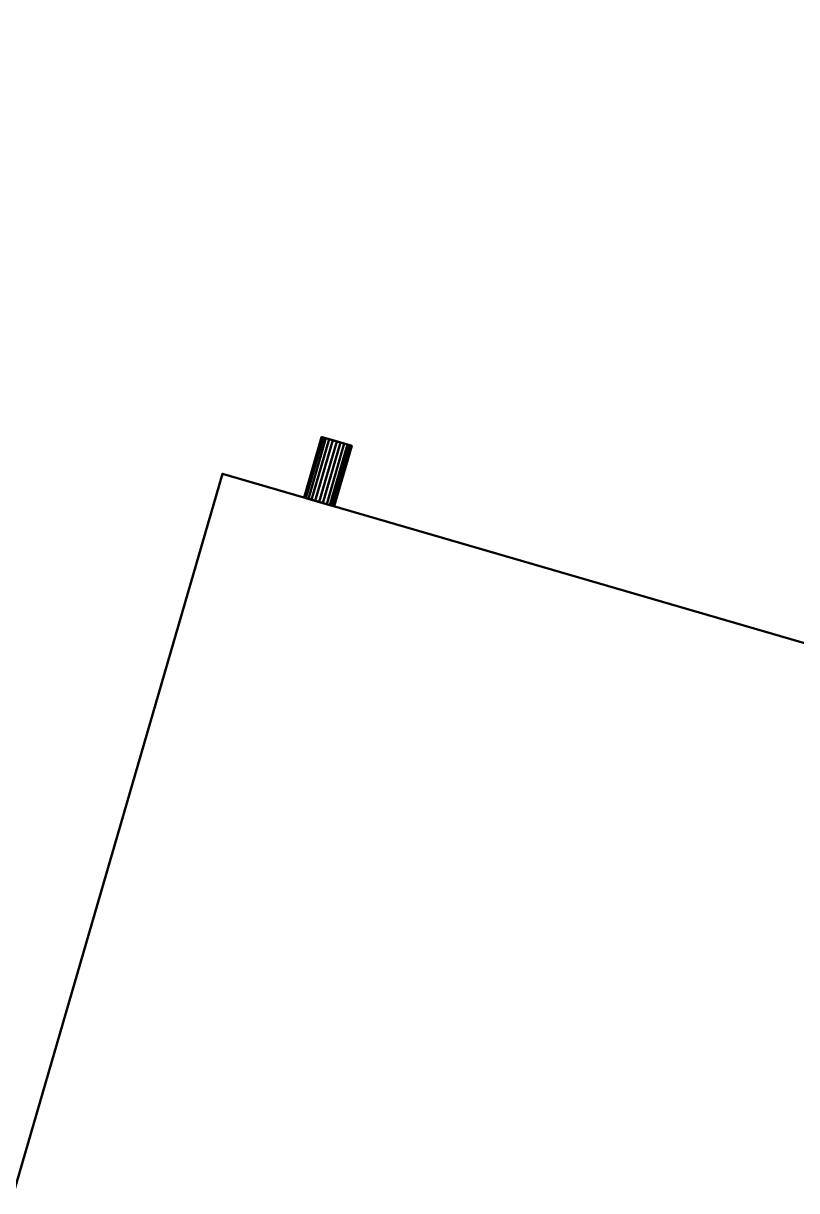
# Model space of a CAD drawing. Header units: inches. Extents: x -1654 to 1344, y -1538 to 36.
# Drawn here: x 632.99 to 645.27, y -605.03 to -586.5 of the extents above; entities that cross this region are included whole.
import ezdxf

# ---------------------------------------------------------------- set-up
doc = ezdxf.new("R2010")
doc.units = ezdxf.units.IN
doc.header["$MEASUREMENT"] = 0
for name, color, linetype, lineweight in [('M-EQPT', 2, 'Continuous', 50), ('M-HVAC-DUCT-RA', 1, 'Continuous', 50), ('M-HVAC-DUCT-SA', 1, 'Continuous', 50)]:
    doc.layers.add(name, color=color, linetype=linetype, lineweight=lineweight)

# ---------------------------------------------------------------- blocks, each defined once
blk = doc.blocks.new('Heat Pump - Horizontal - Water Source - Heat Pump 2 Ton Horizontal-844838-_3D_')
at = {"layer": 'M-EQPT'}
mesh = blk.add_polyface(dxfattribs=at)
corners = [(21.551, -11.199, 8.65), (21.551, 11.199, 8.65), (-21.551, 11.199, 8.65), (-21.551, -11.199, 8.65)]
mesh.append_faces([[corners[k] for k in face] for face in [(2, 3, 0, 1)]])
mesh = blk.add_polyface(dxfattribs=at)
corners = [(21.551, -11.199, -8.65), (-21.551, -11.199, -8.65), (-21.551, 11.199, -8.65), (21.551, 11.199, -8.65)]
mesh.append_faces([[corners[k] for k in face] for face in [(2, 3, 0, 1)]])
mesh = blk.add_polyface(dxfattribs=at)
corners = [(-21.551, 11.199, 8.65), (21.551, 11.199, 8.65), (21.551, 11.199, -8.65), (-21.551, 11.199, -8.65)]
mesh.append_faces([[corners[k] for k in face] for face in [(0, 1, 2, 3)]])
mesh = blk.add_polyface(dxfattribs=at)
corners = [(21.551, 11.199, 8.65), (21.551, -11.199, 8.65), (21.551, -11.199, -8.65), (21.551, 11.199, -8.65)]
mesh.append_faces([[corners[k] for k in face] for face in [(0, 1, 2, 3)]])
mesh = blk.add_polyface(dxfattribs=at)
corners = [(21.551, 9.349, 7.35), (21.551, 9.358, 7.414), (21.551, 9.383, 7.475), (21.551, 9.422, 7.526), (21.551, 9.474, 7.566), (21.551, 9.535, 7.591), (21.551, 9.599, 7.6), (21.551, 9.664, 7.591), (21.551, 9.724, 7.566), (21.551, 9.776, 7.526), (21.551, 9.816, 7.475), (21.551, 9.841, 7.414), (21.551, 9.849, 7.35), (21.551, 9.841, 7.285), (21.551, 9.816, 7.225), (21.551, 9.776, 7.173), (21.551, 9.724, 7.133), (21.551, 9.664, 7.108), (21.551, 9.599, 7.1), (21.551, 9.535, 7.108), (21.551, 9.474, 7.133), (21.551, 9.422, 7.173), (21.551, 9.383, 7.225), (21.551, 9.358, 7.285)]
mesh.append_faces([[corners[k] for k in face] for face in [(13, 10, 11, 12), (16, 14, 15), (22, 20, 21), (20, 18, 19)]], dxfattribs={"vtx0": -1})
mesh.append_faces([[corners[k] for k in face] for face in [(3, 13, 20, 22)]], dxfattribs={"vtx0": -1, "vtx1": -1, "vtx2": -1, "vtx3": -1})
mesh.append_faces([[corners[k] for k in face] for face in [(8, 13, 3, 4)]], dxfattribs={"vtx0": -1, "vtx1": -1, "vtx3": -1})
mesh.append_faces([[corners[k] for k in face] for face in [(20, 16, 17, 18)]], dxfattribs={"vtx0": -1, "vtx3": -1})
mesh.append_faces([[corners[k] for k in face] for face in [(4, 5, 8), (23, 0, 3, 22)]], dxfattribs={"vtx1": -1, "vtx2": -1})
mesh.append_faces([[corners[k] for k in face] for face in [(13, 14, 16, 20)]], dxfattribs={"vtx1": -1, "vtx2": -1, "vtx3": -1})
mesh.append_faces([[corners[k] for k in face] for face in [(1, 2, 3, 0)]], dxfattribs={"vtx2": -1})
mesh.append_faces([[corners[k] for k in face] for face in [(8, 9, 10, 13)]], dxfattribs={"vtx2": -1, "vtx3": -1})
mesh.append_faces([[corners[k] for k in face] for face in [(5, 6, 7, 8)]], dxfattribs={"vtx3": -1})
mesh = blk.add_polyface(dxfattribs=at)
corners = [(22.551, 9.849, 7.35), (22.551, 9.841, 7.285), (22.551, 9.816, 7.225), (22.551, 9.776, 7.173), (22.551, 9.724, 7.133), (22.551, 9.664, 7.108), (22.551, 9.599, 7.1), (22.551, 9.535, 7.108), (22.551, 9.474, 7.133), (22.551, 9.422, 7.173), (22.551, 9.383, 7.225), (22.551, 9.358, 7.285), (22.551, 9.349, 7.35), (21.551, 9.349, 7.35), (21.551, 9.358, 7.285), (21.551, 9.383, 7.225), (21.551, 9.422, 7.173), (21.551, 9.474, 7.133), (21.551, 9.535, 7.108), (21.551, 9.599, 7.1), (21.551, 9.664, 7.108), (21.551, 9.724, 7.133), (21.551, 9.776, 7.173), (21.551, 9.816, 7.225), (21.551, 9.841, 7.285), (21.551, 9.849, 7.35)]
mesh.append_faces([[corners[k] for k in face] for face in [(13, 14, 11, 12), (0, 1, 24, 25)]], dxfattribs={"vtx1": -1})
mesh.append_faces([[corners[k] for k in face] for face in [(14, 15, 10, 11), (16, 17, 8, 9), (15, 16, 9, 10), (17, 18, 7, 8), (6, 7, 18, 19), (19, 20, 5, 6), (20, 21, 4, 5), (22, 23, 2, 3), (21, 22, 3, 4), (23, 24, 1, 2)]], dxfattribs={"vtx1": -1, "vtx3": -1})
mesh = blk.add_polyface(dxfattribs=at)
corners = [(22.551, 9.349, 7.35), (22.551, 9.358, 7.414), (22.551, 9.383, 7.475), (22.551, 9.422, 7.526), (22.551, 9.474, 7.566), (22.551, 9.535, 7.591), (22.551, 9.599, 7.6), (22.551, 9.664, 7.591), (22.551, 9.724, 7.566), (22.551, 9.776, 7.526), (22.551, 9.816, 7.475), (22.551, 9.841, 7.414), (22.551, 9.849, 7.35), (21.551, 9.849, 7.35), (21.551, 9.841, 7.414), (21.551, 9.816, 7.475), (21.551, 9.776, 7.526), (21.551, 9.724, 7.566), (21.551, 9.664, 7.591), (21.551, 9.599, 7.6), (21.551, 9.535, 7.591), (21.551, 9.474, 7.566), (21.551, 9.422, 7.526), (21.551, 9.383, 7.475), (21.551, 9.358, 7.414), (21.551, 9.349, 7.35)]
mesh.append_faces([[corners[k] for k in face] for face in [(13, 14, 11, 12), (0, 1, 24, 25)]], dxfattribs={"vtx1": -1})
mesh.append_faces([[corners[k] for k in face] for face in [(14, 15, 10, 11), (16, 17, 8, 9), (15, 16, 9, 10), (17, 18, 7, 8), (6, 7, 18, 19), (19, 20, 5, 6), (20, 21, 4, 5), (22, 23, 2, 3), (21, 22, 3, 4), (23, 24, 1, 2)]], dxfattribs={"vtx1": -1, "vtx3": -1})
mesh = blk.add_polyface(dxfattribs=at)
corners = [(21.551, 9.349, 5.35), (21.551, 9.358, 5.414), (21.551, 9.383, 5.475), (21.551, 9.422, 5.526), (21.551, 9.474, 5.566), (21.551, 9.535, 5.591), (21.551, 9.599, 5.6), (21.551, 9.664, 5.591), (21.551, 9.724, 5.566), (21.551, 9.776, 5.526), (21.551, 9.816, 5.475), (21.551, 9.841, 5.414), (21.551, 9.849, 5.35), (21.551, 9.841, 5.285), (21.551, 9.816, 5.225), (21.551, 9.776, 5.173), (21.551, 9.724, 5.133), (21.551, 9.664, 5.108), (21.551, 9.599, 5.1), (21.551, 9.535, 5.108), (21.551, 9.474, 5.133), (21.551, 9.422, 5.173), (21.551, 9.383, 5.225), (21.551, 9.358, 5.285)]
mesh.append_faces([[corners[k] for k in face] for face in [(6, 3, 4, 5), (16, 14, 15), (13, 11, 12)]], dxfattribs={"vtx0": -1})
mesh.append_faces([[corners[k] for k in face] for face in [(22, 18, 21)]], dxfattribs={"vtx0": -1, "vtx1": -1})
mesh.append_faces([[corners[k] for k in face] for face in [(22, 7, 13, 18)]], dxfattribs={"vtx0": -1, "vtx1": -1, "vtx2": -1, "vtx3": -1})
mesh.append_faces([[corners[k] for k in face] for face in [(13, 7, 10, 11)]], dxfattribs={"vtx0": -1, "vtx1": -1, "vtx3": -1})
mesh.append_faces([[corners[k] for k in face] for face in [(3, 6, 7, 22)]], dxfattribs={"vtx0": -1, "vtx2": -1, "vtx3": -1})
mesh.append_faces([[corners[k] for k in face] for face in [(17, 18, 16)]], dxfattribs={"vtx1": -1})
mesh.append_faces([[corners[k] for k in face] for face in [(13, 14, 16, 18)]], dxfattribs={"vtx1": -1, "vtx2": -1, "vtx3": -1})
mesh.append_faces([[corners[k] for k in face] for face in [(23, 0, 1, 22), (19, 20, 21, 18)]], dxfattribs={"vtx2": -1})
mesh.append_faces([[corners[k] for k in face] for face in [(1, 2, 3, 22)]], dxfattribs={"vtx2": -1, "vtx3": -1})
mesh.append_faces([[corners[k] for k in face] for face in [(7, 8, 9, 10)]], dxfattribs={"vtx3": -1})
mesh = blk.add_polyface(dxfattribs=at)
corners = [(22.551, 9.849, 5.35), (22.551, 9.841, 5.285), (22.551, 9.816, 5.225), (22.551, 9.776, 5.173), (22.551, 9.724, 5.133), (22.551, 9.664, 5.108), (22.551, 9.599, 5.1), (22.551, 9.535, 5.108), (22.551, 9.474, 5.133), (22.551, 9.422, 5.173), (22.551, 9.383, 5.225), (22.551, 9.358, 5.285), (22.551, 9.349, 5.35), (21.551, 9.349, 5.35), (21.551, 9.358, 5.285), (21.551, 9.383, 5.225), (21.551, 9.422, 5.173), (21.551, 9.474, 5.133), (21.551, 9.535, 5.108), (21.551, 9.599, 5.1), (21.551, 9.664, 5.108), (21.551, 9.724, 5.133), (21.551, 9.776, 5.173), (21.551, 9.816, 5.225), (21.551, 9.841, 5.285), (21.551, 9.849, 5.35)]
mesh.append_faces([[corners[k] for k in face] for face in [(13, 14, 11, 12), (0, 1, 24, 25)]], dxfattribs={"vtx1": -1})
mesh.append_faces([[corners[k] for k in face] for face in [(14, 15, 10, 11), (16, 17, 8, 9), (15, 16, 9, 10), (17, 18, 7, 8), (6, 7, 18, 19), (19, 20, 5, 6), (20, 21, 4, 5), (22, 23, 2, 3), (21, 22, 3, 4), (23, 24, 1, 2)]], dxfattribs={"vtx1": -1, "vtx3": -1})
mesh = blk.add_polyface(dxfattribs=at)
corners = [(22.551, 9.349, 5.35), (22.551, 9.358, 5.414), (22.551, 9.383, 5.475), (22.551, 9.422, 5.526), (22.551, 9.474, 5.566), (22.551, 9.535, 5.591), (22.551, 9.599, 5.6), (22.551, 9.664, 5.591), (22.551, 9.724, 5.566), (22.551, 9.776, 5.526), (22.551, 9.816, 5.475), (22.551, 9.841, 5.414), (22.551, 9.849, 5.35), (21.551, 9.849, 5.35), (21.551, 9.841, 5.414), (21.551, 9.816, 5.475), (21.551, 9.776, 5.526), (21.551, 9.724, 5.566), (21.551, 9.664, 5.591), (21.551, 9.599, 5.6), (21.551, 9.535, 5.591), (21.551, 9.474, 5.566), (21.551, 9.422, 5.526), (21.551, 9.383, 5.475), (21.551, 9.358, 5.414), (21.551, 9.349, 5.35)]
mesh.append_faces([[corners[k] for k in face] for face in [(13, 14, 11, 12), (0, 1, 24, 25)]], dxfattribs={"vtx1": -1})
mesh.append_faces([[corners[k] for k in face] for face in [(14, 15, 10, 11), (16, 17, 8, 9), (15, 16, 9, 10), (17, 18, 7, 8), (6, 7, 18, 19), (19, 20, 5, 6), (20, 21, 4, 5), (22, 23, 2, 3), (21, 22, 3, 4), (23, 24, 1, 2)]], dxfattribs={"vtx1": -1, "vtx3": -1})
mesh = blk.add_polyface(dxfattribs=at)
corners = [(21.551, 9.349, 1.35), (21.551, 9.358, 1.414), (21.551, 9.383, 1.475), (21.551, 9.422, 1.526), (21.551, 9.474, 1.566), (21.551, 9.535, 1.591), (21.551, 9.599, 1.6), (21.551, 9.664, 1.591), (21.551, 9.724, 1.566), (21.551, 9.776, 1.526), (21.551, 9.816, 1.475), (21.551, 9.841, 1.414), (21.551, 9.849, 1.35), (21.551, 9.841, 1.285), (21.551, 9.816, 1.225), (21.551, 9.776, 1.173), (21.551, 9.724, 1.133), (21.551, 9.664, 1.108), (21.551, 9.599, 1.1), (21.551, 9.535, 1.108), (21.551, 9.474, 1.133), (21.551, 9.422, 1.173), (21.551, 9.383, 1.225), (21.551, 9.358, 1.285)]
mesh.append_faces([[corners[k] for k in face] for face in [(16, 14, 15), (13, 11, 12)]], dxfattribs={"vtx0": -1})
mesh.append_faces([[corners[k] for k in face] for face in [(22, 16, 19)]], dxfattribs={"vtx0": -1, "vtx1": -1, "vtx2": -1})
mesh.append_faces([[corners[k] for k in face] for face in [(13, 7, 10, 11), (3, 13, 22, 23)]], dxfattribs={"vtx0": -1, "vtx1": -1, "vtx3": -1})
mesh.append_faces([[corners[k] for k in face] for face in [(0, 1, 23)]], dxfattribs={"vtx1": -1})
mesh.append_faces([[corners[k] for k in face] for face in [(13, 14, 16, 22)]], dxfattribs={"vtx1": -1, "vtx2": -1, "vtx3": -1})
mesh.append_faces([[corners[k] for k in face] for face in [(20, 21, 22, 19)]], dxfattribs={"vtx2": -1})
mesh.append_faces([[corners[k] for k in face] for face in [(5, 6, 7, 13), (3, 4, 5, 13), (1, 2, 3, 23)]], dxfattribs={"vtx2": -1, "vtx3": -1})
mesh.append_faces([[corners[k] for k in face] for face in [(7, 8, 9, 10), (16, 17, 18, 19)]], dxfattribs={"vtx3": -1})
mesh = blk.add_polyface(dxfattribs=at)
corners = [(22.551, 9.849, 1.35), (22.551, 9.841, 1.285), (22.551, 9.816, 1.225), (22.551, 9.776, 1.173), (22.551, 9.724, 1.133), (22.551, 9.664, 1.108), (22.551, 9.599, 1.1), (22.551, 9.535, 1.108), (22.551, 9.474, 1.133), (22.551, 9.422, 1.173), (22.551, 9.383, 1.225), (22.551, 9.358, 1.285), (22.551, 9.349, 1.35), (21.551, 9.349, 1.35), (21.551, 9.358, 1.285), (21.551, 9.383, 1.225), (21.551, 9.422, 1.173), (21.551, 9.474, 1.133), (21.551, 9.535, 1.108), (21.551, 9.599, 1.1), (21.551, 9.664, 1.108), (21.551, 9.724, 1.133), (21.551, 9.776, 1.173), (21.551, 9.816, 1.225), (21.551, 9.841, 1.285), (21.551, 9.849, 1.35)]
mesh.append_faces([[corners[k] for k in face] for face in [(13, 14, 11, 12), (0, 1, 24, 25)]], dxfattribs={"vtx1": -1})
mesh.append_faces([[corners[k] for k in face] for face in [(14, 15, 10, 11), (16, 17, 8, 9), (15, 16, 9, 10), (17, 18, 7, 8), (6, 7, 18, 19), (19, 20, 5, 6), (20, 21, 4, 5), (22, 23, 2, 3), (21, 22, 3, 4), (23, 24, 1, 2)]], dxfattribs={"vtx1": -1, "vtx3": -1})
mesh = blk.add_polyface(dxfattribs=at)
corners = [(22.551, 9.349, 1.35), (22.551, 9.358, 1.414), (22.551, 9.383, 1.475), (22.551, 9.422, 1.526), (22.551, 9.474, 1.566), (22.551, 9.535, 1.591), (22.551, 9.599, 1.6), (22.551, 9.664, 1.591), (22.551, 9.724, 1.566), (22.551, 9.776, 1.526), (22.551, 9.816, 1.475), (22.551, 9.841, 1.414), (22.551, 9.849, 1.35), (21.551, 9.849, 1.35), (21.551, 9.841, 1.414), (21.551, 9.816, 1.475), (21.551, 9.776, 1.526), (21.551, 9.724, 1.566), (21.551, 9.664, 1.591), (21.551, 9.599, 1.6), (21.551, 9.535, 1.591), (21.551, 9.474, 1.566), (21.551, 9.422, 1.526), (21.551, 9.383, 1.475), (21.551, 9.358, 1.414), (21.551, 9.349, 1.35)]
mesh.append_faces([[corners[k] for k in face] for face in [(13, 14, 11, 12), (0, 1, 24, 25)]], dxfattribs={"vtx1": -1})
mesh.append_faces([[corners[k] for k in face] for face in [(14, 15, 10, 11), (16, 17, 8, 9), (15, 16, 9, 10), (17, 18, 7, 8), (6, 7, 18, 19), (19, 20, 5, 6), (20, 21, 4, 5), (22, 23, 2, 3), (21, 22, 3, 4), (23, 24, 1, 2)]], dxfattribs={"vtx1": -1, "vtx3": -1})
mesh = blk.add_polyface(dxfattribs=at)
corners = [(21.551, 9.349, -4.95), (21.551, 9.358, -4.886), (21.551, 9.383, -4.825), (21.551, 9.422, -4.774), (21.551, 9.474, -4.734), (21.551, 9.535, -4.709), (21.551, 9.599, -4.7), (21.551, 9.664, -4.709), (21.551, 9.724, -4.734), (21.551, 9.776, -4.774), (21.551, 9.816, -4.825), (21.551, 9.841, -4.886), (21.551, 9.849, -4.95), (21.551, 9.841, -5.015), (21.551, 9.816, -5.075), (21.551, 9.776, -5.127), (21.551, 9.724, -5.167), (21.551, 9.664, -5.192), (21.551, 9.599, -5.2), (21.551, 9.535, -5.192), (21.551, 9.474, -5.167), (21.551, 9.422, -5.127), (21.551, 9.383, -5.075), (21.551, 9.358, -5.015)]
mesh.append_faces([[corners[k] for k in face] for face in [(6, 3, 4, 5), (16, 14, 15), (13, 11, 12)]], dxfattribs={"vtx0": -1})
mesh.append_faces([[corners[k] for k in face] for face in [(22, 18, 21)]], dxfattribs={"vtx0": -1, "vtx1": -1})
mesh.append_faces([[corners[k] for k in face] for face in [(22, 7, 13, 18)]], dxfattribs={"vtx0": -1, "vtx1": -1, "vtx2": -1, "vtx3": -1})
mesh.append_faces([[corners[k] for k in face] for face in [(13, 7, 10, 11)]], dxfattribs={"vtx0": -1, "vtx1": -1, "vtx3": -1})
mesh.append_faces([[corners[k] for k in face] for face in [(3, 6, 7, 22)]], dxfattribs={"vtx0": -1, "vtx2": -1, "vtx3": -1})
mesh.append_faces([[corners[k] for k in face] for face in [(17, 18, 16)]], dxfattribs={"vtx1": -1})
mesh.append_faces([[corners[k] for k in face] for face in [(13, 14, 16, 18)]], dxfattribs={"vtx1": -1, "vtx2": -1, "vtx3": -1})
mesh.append_faces([[corners[k] for k in face] for face in [(23, 0, 1, 22), (19, 20, 21, 18)]], dxfattribs={"vtx2": -1})
mesh.append_faces([[corners[k] for k in face] for face in [(1, 2, 3, 22)]], dxfattribs={"vtx2": -1, "vtx3": -1})
mesh.append_faces([[corners[k] for k in face] for face in [(7, 8, 9, 10)]], dxfattribs={"vtx3": -1})
mesh = blk.add_polyface(dxfattribs=at)
corners = [(22.551, 9.849, -4.95), (22.551, 9.841, -5.015), (22.551, 9.816, -5.075), (22.551, 9.776, -5.127), (22.551, 9.724, -5.167), (22.551, 9.664, -5.192), (22.551, 9.599, -5.2), (22.551, 9.535, -5.192), (22.551, 9.474, -5.167), (22.551, 9.422, -5.127), (22.551, 9.383, -5.075), (22.551, 9.358, -5.015), (22.551, 9.349, -4.95), (21.551, 9.349, -4.95), (21.551, 9.358, -5.015), (21.551, 9.383, -5.075), (21.551, 9.422, -5.127), (21.551, 9.474, -5.167), (21.551, 9.535, -5.192), (21.551, 9.599, -5.2), (21.551, 9.664, -5.192), (21.551, 9.724, -5.167), (21.551, 9.776, -5.127), (21.551, 9.816, -5.075), (21.551, 9.841, -5.015), (21.551, 9.849, -4.95)]
mesh.append_faces([[corners[k] for k in face] for face in [(13, 14, 11, 12), (0, 1, 24, 25)]], dxfattribs={"vtx1": -1})
mesh.append_faces([[corners[k] for k in face] for face in [(14, 15, 10, 11), (16, 17, 8, 9), (15, 16, 9, 10), (17, 18, 7, 8), (6, 7, 18, 19), (19, 20, 5, 6), (20, 21, 4, 5), (22, 23, 2, 3), (21, 22, 3, 4), (23, 24, 1, 2)]], dxfattribs={"vtx1": -1, "vtx3": -1})
mesh = blk.add_polyface(dxfattribs=at)
corners = [(22.551, 9.349, -4.95), (22.551, 9.358, -4.886), (22.551, 9.383, -4.825), (22.551, 9.422, -4.774), (22.551, 9.474, -4.734), (22.551, 9.535, -4.709), (22.551, 9.599, -4.7), (22.551, 9.664, -4.709), (22.551, 9.724, -4.734), (22.551, 9.776, -4.774), (22.551, 9.816, -4.825), (22.551, 9.841, -4.886), (22.551, 9.849, -4.95), (21.551, 9.849, -4.95), (21.551, 9.841, -4.886), (21.551, 9.816, -4.825), (21.551, 9.776, -4.774), (21.551, 9.724, -4.734), (21.551, 9.664, -4.709), (21.551, 9.599, -4.7), (21.551, 9.535, -4.709), (21.551, 9.474, -4.734), (21.551, 9.422, -4.774), (21.551, 9.383, -4.825), (21.551, 9.358, -4.886), (21.551, 9.349, -4.95)]
mesh.append_faces([[corners[k] for k in face] for face in [(13, 14, 11, 12), (0, 1, 24, 25)]], dxfattribs={"vtx1": -1})
mesh.append_faces([[corners[k] for k in face] for face in [(14, 15, 10, 11), (16, 17, 8, 9), (15, 16, 9, 10), (17, 18, 7, 8), (6, 7, 18, 19), (19, 20, 5, 6), (20, 21, 4, 5), (22, 23, 2, 3), (21, 22, 3, 4), (23, 24, 1, 2)]], dxfattribs={"vtx1": -1, "vtx3": -1})
mesh = blk.add_polyface(dxfattribs=at)
corners = [(22.551, 9.349, 7.35), (22.551, 9.358, 7.285), (22.551, 9.383, 7.225), (22.551, 9.422, 7.173), (22.551, 9.474, 7.133), (22.551, 9.535, 7.108), (22.551, 9.599, 7.1), (22.551, 9.664, 7.108), (22.551, 9.724, 7.133), (22.551, 9.776, 7.173), (22.551, 9.816, 7.225), (22.551, 9.841, 7.285), (22.551, 9.849, 7.35), (22.551, 9.841, 7.414), (22.551, 9.816, 7.475), (22.551, 9.776, 7.526), (22.551, 9.724, 7.566), (22.551, 9.664, 7.591), (22.551, 9.599, 7.6), (22.551, 9.535, 7.591), (22.551, 9.474, 7.566), (22.551, 9.422, 7.526), (22.551, 9.383, 7.475), (22.551, 9.358, 7.414)]
mesh.append_faces([[corners[k] for k in face] for face in [(16, 11, 14, 15)]], dxfattribs={"vtx0": -1, "vtx1": -1})
mesh.append_faces([[corners[k] for k in face] for face in [(21, 4, 11, 16)]], dxfattribs={"vtx0": -1, "vtx1": -1, "vtx2": -1, "vtx3": -1})
mesh.append_faces([[corners[k] for k in face] for face in [(4, 7, 8, 11)]], dxfattribs={"vtx0": -1, "vtx2": -1, "vtx3": -1})
mesh.append_faces([[corners[k] for k in face] for face in [(1, 2, 21, 0)]], dxfattribs={"vtx1": -1, "vtx2": -1})
mesh.append_faces([[corners[k] for k in face] for face in [(16, 17, 20, 21)]], dxfattribs={"vtx1": -1, "vtx3": -1})
mesh.append_faces([[corners[k] for k in face] for face in [(2, 3, 4, 21)]], dxfattribs={"vtx2": -1, "vtx3": -1})
mesh.append_faces([[corners[k] for k in face] for face in [(8, 9, 10, 11), (4, 5, 6, 7), (11, 12, 13, 14), (17, 18, 19, 20), (21, 22, 23, 0)]], dxfattribs={"vtx3": -1})
mesh = blk.add_polyface(dxfattribs=at)
corners = [(22.551, 9.349, 5.35), (22.551, 9.358, 5.285), (22.551, 9.383, 5.225), (22.551, 9.422, 5.173), (22.551, 9.474, 5.133), (22.551, 9.535, 5.108), (22.551, 9.599, 5.1), (22.551, 9.664, 5.108), (22.551, 9.724, 5.133), (22.551, 9.776, 5.173), (22.551, 9.816, 5.225), (22.551, 9.841, 5.285), (22.551, 9.849, 5.35), (22.551, 9.841, 5.414), (22.551, 9.816, 5.475), (22.551, 9.776, 5.526), (22.551, 9.724, 5.566), (22.551, 9.664, 5.591), (22.551, 9.599, 5.6), (22.551, 9.535, 5.591), (22.551, 9.474, 5.566), (22.551, 9.422, 5.526), (22.551, 9.383, 5.475), (22.551, 9.358, 5.414)]
mesh.append_faces([[corners[k] for k in face] for face in [(17, 14, 15, 16), (23, 21, 22)]], dxfattribs={"vtx0": -1})
mesh.append_faces([[corners[k] for k in face] for face in [(17, 2, 11, 14)]], dxfattribs={"vtx0": -1, "vtx1": -1, "vtx2": -1, "vtx3": -1})
mesh.append_faces([[corners[k] for k in face] for face in [(21, 17, 18, 20)]], dxfattribs={"vtx0": -1, "vtx2": -1})
mesh.append_faces([[corners[k] for k in face] for face in [(21, 1, 2, 17)]], dxfattribs={"vtx0": -1, "vtx2": -1, "vtx3": -1})
mesh.append_faces([[corners[k] for k in face] for face in [(2, 3, 6, 11)]], dxfattribs={"vtx1": -1, "vtx2": -1, "vtx3": -1})
mesh.append_faces([[corners[k] for k in face] for face in [(18, 19, 20)]], dxfattribs={"vtx2": -1})
mesh.append_faces([[corners[k] for k in face] for face in [(6, 7, 8, 11), (23, 0, 1, 21)]], dxfattribs={"vtx2": -1, "vtx3": -1})
mesh.append_faces([[corners[k] for k in face] for face in [(8, 9, 10, 11), (3, 4, 5, 6), (11, 12, 13, 14)]], dxfattribs={"vtx3": -1})
mesh = blk.add_polyface(dxfattribs=at)
corners = [(22.551, 9.349, 1.35), (22.551, 9.358, 1.285), (22.551, 9.383, 1.225), (22.551, 9.422, 1.173), (22.551, 9.474, 1.133), (22.551, 9.535, 1.108), (22.551, 9.599, 1.1), (22.551, 9.664, 1.108), (22.551, 9.724, 1.133), (22.551, 9.776, 1.173), (22.551, 9.816, 1.225), (22.551, 9.841, 1.285), (22.551, 9.849, 1.35), (22.551, 9.841, 1.414), (22.551, 9.816, 1.475), (22.551, 9.776, 1.526), (22.551, 9.724, 1.566), (22.551, 9.664, 1.591), (22.551, 9.599, 1.6), (22.551, 9.535, 1.591), (22.551, 9.474, 1.566), (22.551, 9.422, 1.526), (22.551, 9.383, 1.475), (22.551, 9.358, 1.414)]
mesh.append_faces([[corners[k] for k in face] for face in [(10, 8, 9), (17, 15, 16), (23, 21, 22)]], dxfattribs={"vtx0": -1})
mesh.append_faces([[corners[k] for k in face] for face in [(19, 11, 17, 18)]], dxfattribs={"vtx0": -1, "vtx1": -1})
mesh.append_faces([[corners[k] for k in face] for face in [(11, 2, 8, 10), (2, 11, 21, 1), (8, 2, 5)]], dxfattribs={"vtx0": -1, "vtx1": -1, "vtx2": -1})
mesh.append_faces([[corners[k] for k in face] for face in [(17, 11, 14, 15)]], dxfattribs={"vtx0": -1, "vtx1": -1, "vtx3": -1})
mesh.append_faces([[corners[k] for k in face] for face in [(4, 5, 2, 3)]], dxfattribs={"vtx1": -1})
mesh.append_faces([[corners[k] for k in face] for face in [(6, 7, 8, 5)]], dxfattribs={"vtx2": -1})
mesh.append_faces([[corners[k] for k in face] for face in [(23, 0, 1, 21), (19, 20, 21, 11)]], dxfattribs={"vtx2": -1, "vtx3": -1})
mesh.append_faces([[corners[k] for k in face] for face in [(11, 12, 13, 14)]], dxfattribs={"vtx3": -1})
mesh = blk.add_polyface(dxfattribs=at)
corners = [(22.551, 9.349, -4.95), (22.551, 9.358, -5.015), (22.551, 9.383, -5.075), (22.551, 9.422, -5.127), (22.551, 9.474, -5.167), (22.551, 9.535, -5.192), (22.551, 9.599, -5.2), (22.551, 9.664, -5.192), (22.551, 9.724, -5.167), (22.551, 9.776, -5.127), (22.551, 9.816, -5.075), (22.551, 9.841, -5.015), (22.551, 9.849, -4.95), (22.551, 9.841, -4.886), (22.551, 9.816, -4.825), (22.551, 9.776, -4.774), (22.551, 9.724, -4.734), (22.551, 9.664, -4.709), (22.551, 9.599, -4.7), (22.551, 9.535, -4.709), (22.551, 9.474, -4.734), (22.551, 9.422, -4.774), (22.551, 9.383, -4.825), (22.551, 9.358, -4.886)]
mesh.append_faces([[corners[k] for k in face] for face in [(17, 14, 15, 16), (23, 21, 22)]], dxfattribs={"vtx0": -1})
mesh.append_faces([[corners[k] for k in face] for face in [(17, 2, 11, 14)]], dxfattribs={"vtx0": -1, "vtx1": -1, "vtx2": -1, "vtx3": -1})
mesh.append_faces([[corners[k] for k in face] for face in [(21, 17, 18, 20)]], dxfattribs={"vtx0": -1, "vtx2": -1})
mesh.append_faces([[corners[k] for k in face] for face in [(21, 1, 2, 17)]], dxfattribs={"vtx0": -1, "vtx2": -1, "vtx3": -1})
mesh.append_faces([[corners[k] for k in face] for face in [(2, 3, 6, 11)]], dxfattribs={"vtx1": -1, "vtx2": -1, "vtx3": -1})
mesh.append_faces([[corners[k] for k in face] for face in [(18, 19, 20)]], dxfattribs={"vtx2": -1})
mesh.append_faces([[corners[k] for k in face] for face in [(6, 7, 8, 11), (23, 0, 1, 21)]], dxfattribs={"vtx2": -1, "vtx3": -1})
mesh.append_faces([[corners[k] for k in face] for face in [(8, 9, 10, 11), (3, 4, 5, 6), (11, 12, 13, 14)]], dxfattribs={"vtx3": -1})

msp = doc.modelspace()

# ---------------------------------------------------------------- block references
at = {"layer": 'M-EQPT', "rotation": 73.79013128408315}
msp.add_blockref('Heat Pump - Horizontal - Water Source - Heat Pump 2 Ton Horizontal-844838-_3D_', (640.892, -617.471, 1332.002), dxfattribs=at)

# ---------------------------------------------------------------- meshes
at = {"layer": 'M-HVAC-DUCT-RA', "color": 8}
mesh = msp.add_polyface(dxfattribs=at)
corners = [(884.264, -595.267, 1336), (884.761, -593.558, 1335.799), (885.233, -591.934, 1335.208), (885.656, -590.477, 1334.255), (886.01, -589.261, 1332.988), (886.276, -588.346, 1331.471), (886.441, -587.778, 1329.78), (886.497, -587.585, 1328), (436.899, -456.881, 1328), (436.843, -457.073, 1329.78), (436.678, -457.642, 1331.471), (436.412, -458.557, 1332.988), (436.058, -459.773, 1334.255), (435.634, -461.23, 1335.208), (435.162, -462.853, 1335.799), (434.665, -464.563, 1336)]
mesh.append_faces([[corners[k] for k in face] for face in [(9, 10, 5, 6), (10, 11, 4, 5), (3, 4, 11, 12), (12, 13, 2, 3), (13, 14, 1, 2)]], dxfattribs={"vtx1": -1, "vtx3": -1, "color": 8})
mesh.append_faces([[corners[k] for k in face] for face in [(7, 8, 9, 6)]], dxfattribs={"vtx2": -1, "color": 8})
mesh.append_faces([[corners[k] for k in face] for face in [(14, 15, 0, 1)]], dxfattribs={"vtx3": -1, "color": 8})
mesh = msp.add_polyface(dxfattribs=at)
corners = [(886.497, -587.585, 1328), (886.441, -587.778, 1326.22), (886.276, -588.346, 1324.529), (886.01, -589.261, 1323.012), (885.656, -590.477, 1321.745), (885.233, -591.934, 1320.792), (884.761, -593.558, 1320.201), (884.264, -595.267, 1320), (434.665, -464.563, 1320), (435.162, -462.853, 1320.201), (435.634, -461.23, 1320.792), (436.058, -459.773, 1321.745), (436.412, -458.557, 1323.012), (436.678, -457.642, 1324.529), (436.843, -457.073, 1326.22), (436.899, -456.881, 1328)]
mesh.append_faces([[corners[k] for k in face] for face in [(8, 9, 6, 7)]], dxfattribs={"vtx1": -1, "color": 8})
mesh.append_faces([[corners[k] for k in face] for face in [(9, 10, 5, 6), (10, 11, 4, 5), (3, 4, 11, 12), (12, 13, 2, 3), (13, 14, 1, 2)]], dxfattribs={"vtx1": -1, "vtx3": -1, "color": 8})
mesh.append_faces([[corners[k] for k in face] for face in [(14, 15, 0, 1)]], dxfattribs={"vtx3": -1, "color": 8})
mesh = msp.add_polyface(dxfattribs=at)
corners = [(882.03, -602.949, 1328), (882.086, -602.756, 1329.78), (882.252, -602.188, 1331.471), (882.518, -601.273, 1332.988), (882.871, -600.057, 1334.255), (883.295, -598.6, 1335.208), (883.767, -596.976, 1335.799), (884.264, -595.267, 1336), (434.665, -464.563, 1336), (434.169, -466.272, 1335.799), (433.697, -467.896, 1335.208), (433.273, -469.352, 1334.255), (432.919, -470.569, 1332.988), (432.653, -471.484, 1331.471), (432.488, -472.052, 1329.78), (432.432, -472.245, 1328)]
mesh.append_faces([[corners[k] for k in face] for face in [(8, 9, 6, 7)]], dxfattribs={"vtx1": -1, "color": 8})
mesh.append_faces([[corners[k] for k in face] for face in [(9, 10, 5, 6), (10, 11, 4, 5), (3, 4, 11, 12), (12, 13, 2, 3), (13, 14, 1, 2)]], dxfattribs={"vtx1": -1, "vtx3": -1, "color": 8})
mesh.append_faces([[corners[k] for k in face] for face in [(14, 15, 0, 1)]], dxfattribs={"vtx3": -1, "color": 8})
mesh = msp.add_polyface(dxfattribs=at)
corners = [(884.264, -595.267, 1320), (883.767, -596.976, 1320.201), (883.295, -598.6, 1320.792), (882.871, -600.057, 1321.745), (882.518, -601.273, 1323.012), (882.252, -602.188, 1324.529), (882.086, -602.756, 1326.22), (882.03, -602.949, 1328), (432.432, -472.245, 1328), (432.488, -472.052, 1326.22), (432.653, -471.484, 1324.529), (432.919, -470.569, 1323.012), (433.273, -469.352, 1321.745), (433.697, -467.896, 1320.792), (434.169, -466.272, 1320.201), (434.665, -464.563, 1320)]
mesh.append_faces([[corners[k] for k in face] for face in [(8, 9, 6, 7)]], dxfattribs={"vtx1": -1, "color": 8})
mesh.append_faces([[corners[k] for k in face] for face in [(9, 10, 5, 6), (10, 11, 4, 5), (3, 4, 11, 12), (12, 13, 2, 3), (13, 14, 1, 2)]], dxfattribs={"vtx1": -1, "vtx3": -1, "color": 8})
mesh.append_faces([[corners[k] for k in face] for face in [(14, 15, 0, 1)]], dxfattribs={"vtx3": -1, "color": 8})
at = {"layer": 'M-HVAC-DUCT-SA', "color": 8}
mesh = msp.add_polyface(dxfattribs=at)
corners = [(889.772, -615.614, 1320), (890.206, -614.122, 1319.796), (890.609, -612.733, 1319.196), (890.956, -611.54, 1318.243), (891.223, -610.624, 1317), (891.39, -610.048, 1315.553), (891.447, -609.852, 1314), (365.146, -456.849, 1314), (365.088, -457.045, 1315.553), (364.921, -457.621, 1317), (364.655, -458.537, 1318.243), (364.308, -459.73, 1319.196), (363.904, -461.119, 1319.796), (363.471, -462.611, 1320)]
mesh.append_faces([[corners[k] for k in face] for face in [(8, 9, 4, 5), (3, 4, 9, 10), (11, 12, 1, 2), (2, 3, 10, 11)]], dxfattribs={"vtx1": -1, "vtx3": -1, "color": 8})
mesh.append_faces([[corners[k] for k in face] for face in [(6, 7, 8, 5)]], dxfattribs={"vtx2": -1, "color": 8})
mesh.append_faces([[corners[k] for k in face] for face in [(12, 13, 0, 1)]], dxfattribs={"vtx3": -1, "color": 8})
mesh = msp.add_polyface(dxfattribs=at)
corners = [(891.447, -609.852, 1314), (891.39, -610.048, 1312.447), (891.223, -610.624, 1311), (890.956, -611.54, 1309.757), (890.609, -612.733, 1308.804), (890.206, -614.122, 1308.204), (889.772, -615.614, 1308), (363.471, -462.611, 1308), (363.904, -461.119, 1308.204), (364.308, -459.73, 1308.804), (364.655, -458.537, 1309.757), (364.921, -457.621, 1311), (365.088, -457.045, 1312.447), (365.146, -456.849, 1314)]
mesh.append_faces([[corners[k] for k in face] for face in [(7, 8, 5, 6)]], dxfattribs={"vtx1": -1, "color": 8})
mesh.append_faces([[corners[k] for k in face] for face in [(8, 9, 4, 5), (3, 4, 9, 10), (11, 12, 1, 2), (2, 3, 10, 11)]], dxfattribs={"vtx1": -1, "vtx3": -1, "color": 8})
mesh.append_faces([[corners[k] for k in face] for face in [(12, 13, 0, 1)]], dxfattribs={"vtx3": -1, "color": 8})
mesh = msp.add_polyface(dxfattribs=at)
corners = [(888.097, -621.375, 1314), (888.154, -621.179, 1315.553), (888.321, -620.603, 1317), (888.588, -619.688, 1318.243), (888.935, -618.494, 1319.196), (889.339, -617.105, 1319.796), (889.772, -615.614, 1320), (363.471, -462.611, 1320), (363.037, -464.102, 1319.796), (362.633, -465.491, 1319.196), (362.286, -466.685, 1318.243), (362.02, -467.6, 1317), (361.853, -468.176, 1315.553), (361.796, -468.372, 1314)]
mesh.append_faces([[corners[k] for k in face] for face in [(7, 8, 5, 6)]], dxfattribs={"vtx1": -1, "color": 8})
mesh.append_faces([[corners[k] for k in face] for face in [(8, 9, 4, 5), (3, 4, 9, 10), (11, 12, 1, 2), (2, 3, 10, 11)]], dxfattribs={"vtx1": -1, "vtx3": -1, "color": 8})
mesh.append_faces([[corners[k] for k in face] for face in [(12, 13, 0, 1)]], dxfattribs={"vtx3": -1, "color": 8})
mesh = msp.add_polyface(dxfattribs=at)
corners = [(889.772, -615.614, 1308), (889.339, -617.105, 1308.204), (888.935, -618.494, 1308.804), (888.588, -619.688, 1309.757), (888.321, -620.603, 1311), (888.154, -621.179, 1312.447), (888.097, -621.375, 1314), (361.796, -468.372, 1314), (361.853, -468.176, 1312.447), (362.02, -467.6, 1311), (362.286, -466.685, 1309.757), (362.633, -465.491, 1308.804), (363.037, -464.102, 1308.204), (363.471, -462.611, 1308)]
mesh.append_faces([[corners[k] for k in face] for face in [(7, 8, 5, 6)]], dxfattribs={"vtx1": -1, "color": 8})
mesh.append_faces([[corners[k] for k in face] for face in [(8, 9, 4, 5), (3, 4, 9, 10), (11, 12, 1, 2), (2, 3, 10, 11)]], dxfattribs={"vtx1": -1, "vtx3": -1, "color": 8})
mesh.append_faces([[corners[k] for k in face] for face in [(12, 13, 0, 1)]], dxfattribs={"vtx3": -1, "color": 8})

doc.saveas('drawing.dxf')
